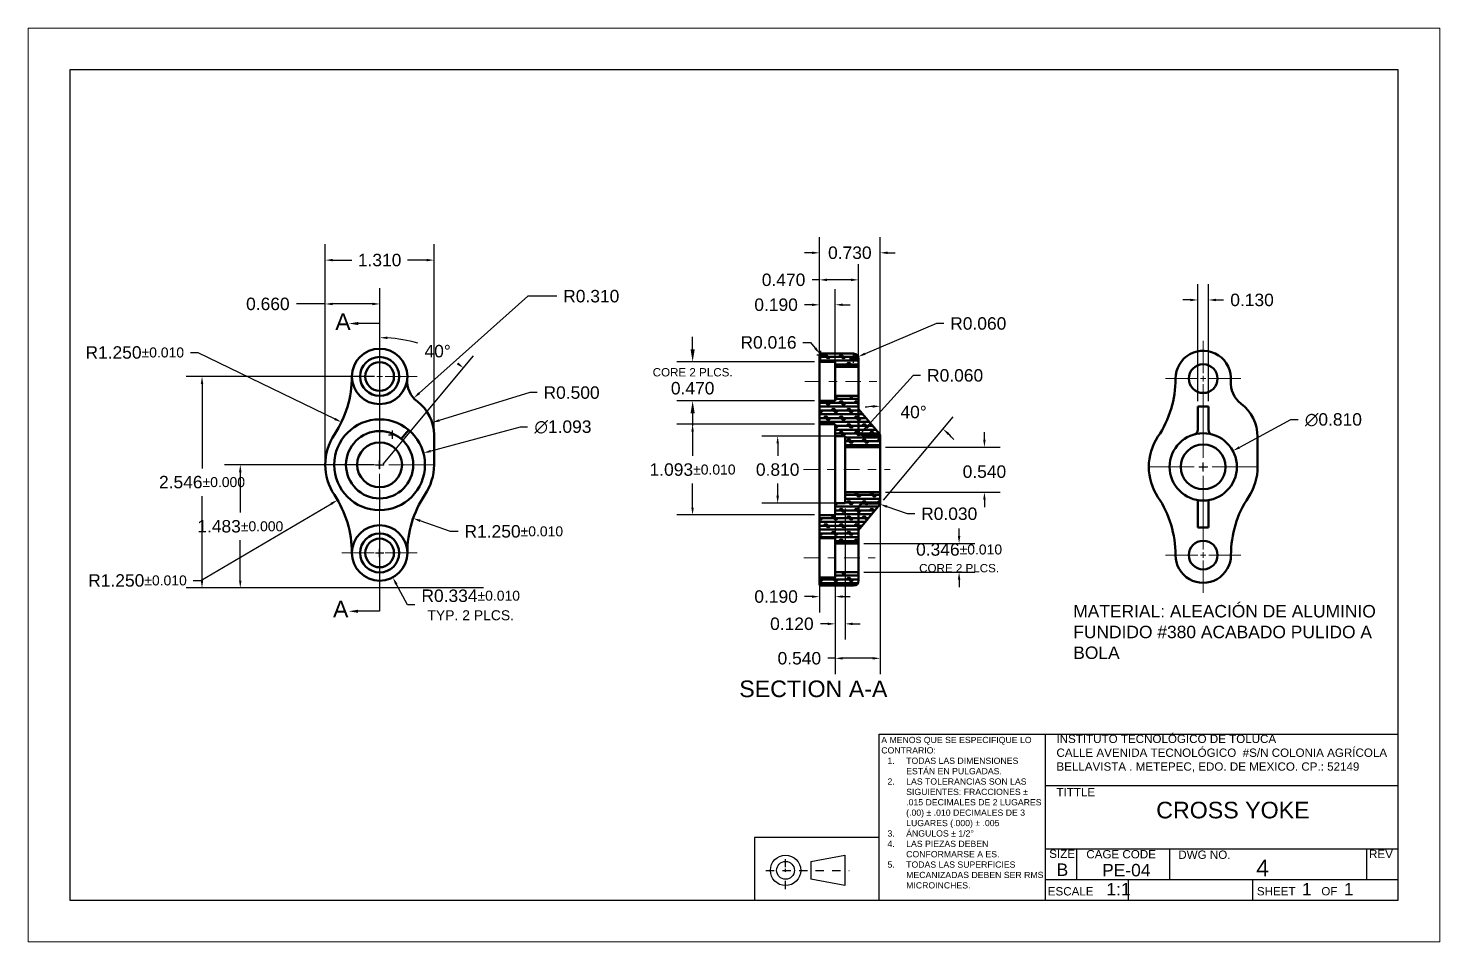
# Model space of a CAD drawing. Header units: inches. Extents: x 0 to 17, y 0 to 11.
import ezdxf

# ---------------------------------------------------------------- set-up
doc = ezdxf.new("R2010")
doc.units = ezdxf.units.IN
doc.header["$MEASUREMENT"] = 0
for name, pattern in [('CENTER2', [1.125, 0.75, -0.125, 0.125, -0.125]), ('CENTRO', [2, 1.25, -0.25, 0.25, -0.25]), ('VALS', [2.5, 1.25, -0.25, 0.25, -0.25, 0.25, -0.25])]:
    doc.linetypes.add(name, pattern=pattern)
for name, color, linetype, lineweight in [('cotas', 4, 'Continuous', 30), ('dibujo', 7, 'Continuous', 50), ('formato', 50, 'Continuous', 30), ('hoja', 210, 'Continuous', 20), ('referencias', 90, 'CENTRO', 20)]:
    doc.layers.add(name, color=color, linetype=linetype, lineweight=lineweight)
doc.layers.add('lineas seccion', color=50, linetype='VALS')
doc.layers.add('notas', color=40, linetype='Continuous')
doc.styles.get("Standard").update_dxf_attribs({"font": 'arial.ttf'})
doc.dimstyles.new('CadCam asme itt', dxfattribs={"dimtxt": 0.15, "dimasz": 0.09, "dimexe": 0.19, "dimexo": 0.0625, "dimgap": 0.09, "dimtad": 0, "dimtih": 1, "dimtoh": 1, "dimdec": 3, "dimzin": 0, "dimdsep": 46, "dimtxsty": 'Standard', "dimcen": 0.05, "dimclrd": 256, "dimclre": 256, "dimclrt": 256, "dimadec": 0, "dimazin": 0, "dimtol": 1, "dimtfac": 0.8, "dimtdec": 3, "dimtofl": 0, "dimtmove": 0, "dimatfit": 3, "dimfxl": 1, "dimtfillclr": 256, "dimtolj": 1, "dimtzin": 0, "dimlwd": -1, "dimlwe": -1, "dimarcsym": 0})

# ---------------------------------------------------------------- blocks, each defined once
blk = doc.blocks.new('*D8')
at = {"layer": 'cotas', "transparency": 16777216}
for p, q in [((5.925, 6.198), (4.847, 5.908)), ((6.015, 6.198), (5.925, 6.198)), ((4.232, 5.694), (4.232, 5.794)), ((4.182, 5.744), (4.282, 5.744))]:
    blk.add_line(p, q, dxfattribs=at)
blk.add_solid([(4.843, 5.923), (4.851, 5.894), (4.76, 5.885)], dxfattribs=at)
at = {"layer": 'Defpoints', "color": 0, "transparency": 16777216}
for p in [(4.76, 5.885), (3.704, 5.602)]:
    blk.add_point(p, dxfattribs=at)
at = {"layer": 'cotas', "transparency": 16777216, "insert": (6.44, 6.198), "char_height": 0.15, "attachment_point": 5}
blk.add_mtext('\\A1;∅1.093', dxfattribs=at)
blk = doc.blocks.new('*D10')
at = {"layer": 'cotas', "transparency": 16777216}
for p, q in [((6.04, 6.612), (4.951, 6.278)), ((6.13, 6.612), (6.04, 6.612)), ((4.387, 6.055), (4.387, 6.155)), ((4.337, 6.105), (4.437, 6.105))]:
    blk.add_line(p, q, dxfattribs=at)
blk.add_solid([(4.947, 6.292), (4.955, 6.264), (4.865, 6.252)], dxfattribs=at)
at = {"layer": 'Defpoints', "color": 0, "transparency": 16777216}
for p in [(4.865, 6.252), (4.387, 6.105)]:
    blk.add_point(p, dxfattribs=at)
at = {"layer": 'cotas', "transparency": 16777216, "insert": (6.544, 6.612), "char_height": 0.15, "attachment_point": 5}
blk.add_mtext('\\A1;R0.500', dxfattribs=at)
blk = doc.blocks.new('*D11')
at = {"layer": 'cotas', "transparency": 16777216}
for p, q in [((5.087, 4.941), (4.721, 5.069)), ((5.177, 4.941), (5.087, 4.941))]:
    blk.add_line(p, q, dxfattribs=at)
blk.add_solid([(4.726, 5.083), (4.716, 5.055), (4.636, 5.099)], dxfattribs=at)
at = {"layer": 'Defpoints', "color": 0, "transparency": 16777216}
for p in [(4.636, 5.099), (5.816, 4.685)]:
    blk.add_point(p, dxfattribs=at)
at = {"layer": 'cotas', "transparency": 16777216, "insert": (5.848, 4.941), "char_height": 0.15, "attachment_point": 5}
blk.add_mtext('\\A1;R1.250{\\H0.12;±0.010}', dxfattribs=at)
blk = doc.blocks.new('*D12')
at = {"layer": 'cotas', "transparency": 16777216}
for p, q in [((4.182, 4.682), (4.282, 4.682)), ((4.232, 4.632), (4.232, 4.732)), ((4.567, 4.056), (4.432, 4.308)), ((4.657, 4.056), (4.567, 4.056))]:
    blk.add_line(p, q, dxfattribs=at)
blk.add_solid([(4.446, 4.315), (4.419, 4.301), (4.39, 4.387)], dxfattribs=at)
at = {"layer": 'Defpoints', "color": 0, "transparency": 16777216}
for p in [(4.232, 4.682), (4.39, 4.387)]:
    blk.add_point(p, dxfattribs=at)
at = {"layer": 'cotas', "transparency": 16777216, "insert": (5.329, 4.056), "char_height": 0.15, "attachment_point": 5}
blk.add_mtext('\\A1;R0.334{\\H0.12;±0.010}{\\H0.8x;\\PTYP. 2 PLCS.}', dxfattribs=at)
blk = doc.blocks.new('*D13')
at = {"layer": 'cotas', "transparency": 16777216}
for p, q in [((4.17, 5.744), (2.364, 5.744)), ((2.554, 5.654), (2.554, 5.169)), ((2.554, 4.35), (2.554, 4.835)), ((5.483, 4.26), (2.364, 4.26))]:
    blk.add_line(p, q, dxfattribs=at)
for points in [[(2.539, 5.654), (2.569, 5.654), (2.554, 5.744)], [(2.539, 4.35), (2.569, 4.35), (2.554, 4.26)]]:
    blk.add_solid(points, dxfattribs=at)
at = {"layer": 'Defpoints', "color": 0, "transparency": 16777216}
for p in [(4.232, 5.744), (2.554, 4.26), (5.545, 4.26)]:
    blk.add_point(p, dxfattribs=at)
at = {"layer": 'cotas', "transparency": 16777216, "insert": (2.554, 5.002), "char_height": 0.15, "attachment_point": 5}
blk.add_mtext('\\A1;1.483{\\H0.12;±0.000}', dxfattribs=at)
blk = doc.blocks.new('*D14')
at = {"layer": 'cotas', "transparency": 16777216}
for p, q in [((4.17, 6.807), (1.903, 6.807)), ((2.093, 6.717), (2.093, 5.7)), ((2.093, 4.35), (2.093, 5.367)), ((5.483, 4.26), (1.903, 4.26))]:
    blk.add_line(p, q, dxfattribs=at)
for points in [[(2.078, 6.717), (2.108, 6.717), (2.093, 6.807)], [(2.078, 4.35), (2.108, 4.35), (2.093, 4.26)]]:
    blk.add_solid(points, dxfattribs=at)
at = {"layer": 'Defpoints', "color": 0, "transparency": 16777216}
for p in [(4.232, 6.807), (2.093, 4.26), (5.545, 4.26)]:
    blk.add_point(p, dxfattribs=at)
at = {"layer": 'cotas', "transparency": 16777216, "insert": (2.093, 5.534), "char_height": 0.15, "attachment_point": 5}
blk.add_mtext('\\A1;2.546{\\H0.12;±0.000}', dxfattribs=at)
blk = doc.blocks.new('*D15')
at = {"layer": 'cotas', "transparency": 16777216}
for p, q in [((2.078, 4.35), (3.648, 5.273)), ((1.988, 4.35), (2.078, 4.35))]:
    blk.add_line(p, q, dxfattribs=at)
blk.add_solid([(3.64, 5.286), (3.656, 5.26), (3.726, 5.319)], dxfattribs=at)
at = {"layer": 'Defpoints', "color": 0, "transparency": 16777216}
for p in [(2.648, 4.685), (1.57, 4.052)]:
    blk.add_point(p, dxfattribs=at)
at = {"layer": 'cotas', "transparency": 16777216, "insert": (1.316, 4.35), "char_height": 0.15, "attachment_point": 5}
blk.add_mtext('\\A1;R1.250{\\H0.12;±0.010}', dxfattribs=at)
blk = doc.blocks.new('*D17')
at = {"layer": 'cotas', "transparency": 16777216}
for p, q in [((3.577, 5.806), (3.577, 8.398)), ((4.887, 5.806), (4.887, 8.398)), ((3.667, 8.208), (3.896, 8.208)), ((4.797, 8.208), (4.568, 8.208))]:
    blk.add_line(p, q, dxfattribs=at)
for points in [[(3.667, 8.223), (3.667, 8.193), (3.577, 8.208)], [(4.797, 8.223), (4.797, 8.193), (4.887, 8.208)]]:
    blk.add_solid(points, dxfattribs=at)
at = {"layer": 'Defpoints', "color": 0, "transparency": 16777216}
for p in [(4.887, 8.208), (3.577, 5.744), (4.887, 5.744)]:
    blk.add_point(p, dxfattribs=at)
at = {"layer": 'cotas', "transparency": 16777216, "insert": (4.232, 8.208), "char_height": 0.15, "attachment_point": 5}
blk.add_mtext('\\A1;1.310', dxfattribs=at)
blk = doc.blocks.new('*U19')
at = {"layer": 'referencias', "color": 0, "linetype": 'CENTER2', "ltscale": 0.25, "transparency": 16777216}
blk.add_line((-0.519, 0), (0.34, 0), dxfattribs=at)
blk = doc.blocks.new('*U20')
at = {"layer": 'referencias', "color": 0, "linetype": 'CENTER2', "ltscale": 0.25, "transparency": 16777216}
blk.add_line((-0.714, 0), (0.33, 0), dxfattribs=at)
blk = doc.blocks.new('*U21')
at = {"layer": 'referencias', "color": 0, "linetype": 'CENTER2', "ltscale": 0.25, "transparency": 16777216}
blk.add_line((-0.506, 0), (0.359, 0), dxfattribs=at)
blk = doc.blocks.new('*U22')
at = {"layer": 'referencias', "color": 0, "linetype": 'CENTER2', "transparency": 16777216}
for p, q in [((0, 0.0668), (0, 0.454)), ((-0.454, 0), (-0.0668, 0)), ((0.0668, 0), (0.454, 0)), ((0, -0.454), (0, -0.0668))]:
    blk.add_line(p, q, dxfattribs=at)
at = {"layer": 'referencias', "color": 0, "linetype": 'Continuous', "transparency": 16777216}
for p, q in [((-0.0334, 0), (0.0334, 0)), ((0, -0.0334), (0, 0.0334))]:
    blk.add_line(p, q, dxfattribs=at)
blk = doc.blocks.new('*U23')
at = {"layer": 'referencias', "color": 0, "linetype": 'CENTER2', "transparency": 16777216}
for p, q in [((0, 0.1093), (0, 0.6665)), ((-0.6665, 0), (-0.1093, 0)), ((0.1093, 0), (0.6665, 0)), ((0, -0.6665), (0, -0.1093))]:
    blk.add_line(p, q, dxfattribs=at)
at = {"layer": 'referencias', "color": 0, "linetype": 'Continuous', "transparency": 16777216}
for p, q in [((-0.05465, 0), (0.05465, 0)), ((0, -0.05465), (0, 0.05465))]:
    blk.add_line(p, q, dxfattribs=at)
blk = doc.blocks.new('*U24')
at = {"layer": 'referencias', "color": 0, "linetype": 'CENTER2', "transparency": 16777216}
for p, q in [((0, 0.0668), (0, 0.454)), ((-0.454, 0), (-0.0668, 0)), ((0.0668, 0), (0.454, 0)), ((0, -0.454), (0, -0.0668))]:
    blk.add_line(p, q, dxfattribs=at)
at = {"layer": 'referencias', "color": 0, "linetype": 'Continuous', "transparency": 16777216}
for p, q in [((-0.0334, 0), (0.0334, 0)), ((0, -0.0334), (0, 0.0334))]:
    blk.add_line(p, q, dxfattribs=at)
blk = doc.blocks.new('*D26')
at = {"layer": 'cotas', "transparency": 16777216}
for p, q in [((9.717, 6.09), (8.836, 6.09)), ((9.026, 6), (9.026, 5.852)), ((9.026, 5.37), (9.026, 5.518)), ((9.717, 5.28), (8.836, 5.28))]:
    blk.add_line(p, q, dxfattribs=at)
for points in [[(9.011, 6), (9.041, 6), (9.026, 6.09)], [(9.011, 5.37), (9.041, 5.37), (9.026, 5.28)]]:
    blk.add_solid(points, dxfattribs=at)
at = {"layer": 'Defpoints', "color": 0, "transparency": 16777216}
for p in [(9.779, 6.09), (9.026, 5.28), (9.779, 5.28)]:
    blk.add_point(p, dxfattribs=at)
at = {"layer": 'cotas', "transparency": 16777216, "insert": (9.026, 5.685), "char_height": 0.15, "attachment_point": 5}
blk.add_mtext('\\A1;0.810', dxfattribs=at)
blk = doc.blocks.new('*D27')
at = {"layer": 'cotas', "transparency": 16777216}
for p, q in [((9.468, 6.232), (7.811, 6.232)), ((8.001, 6.142), (8.001, 5.852)), ((8.001, 5.229), (8.001, 5.518)), ((9.468, 5.139), (7.811, 5.139))]:
    blk.add_line(p, q, dxfattribs=at)
for points in [[(7.986, 6.142), (8.016, 6.142), (8.001, 6.232)], [(7.986, 5.229), (8.016, 5.229), (8.001, 5.139)]]:
    blk.add_solid(points, dxfattribs=at)
at = {"layer": 'Defpoints', "color": 0, "transparency": 16777216}
for p in [(9.53, 6.232), (8.001, 5.139), (9.53, 5.139)]:
    blk.add_point(p, dxfattribs=at)
at = {"layer": 'cotas', "transparency": 16777216, "insert": (8.001, 5.685), "char_height": 0.15, "attachment_point": 5}
blk.add_mtext('\\A1;1.093{\\H0.12;±0.010}', dxfattribs=at)
blk = doc.blocks.new('*D28')
at = {"layer": 'cotas', "transparency": 16777216}
for p, q in [((11.516, 6.045), (11.516, 6.135)), ((10.323, 5.955), (11.706, 5.955)), ((10.323, 5.415), (11.706, 5.415)), ((11.516, 5.325), (11.516, 5.235))]:
    blk.add_line(p, q, dxfattribs=at)
for points in [[(11.501, 6.045), (11.531, 6.045), (11.516, 5.955)], [(11.501, 5.325), (11.531, 5.325), (11.516, 5.415)]]:
    blk.add_solid(points, dxfattribs=at)
at = {"layer": 'Defpoints', "color": 0, "transparency": 16777216}
for p in [(10.26, 5.955), (10.26, 5.415), (11.516, 5.415)]:
    blk.add_point(p, dxfattribs=at)
at = {"layer": 'cotas', "transparency": 16777216, "insert": (11.516, 5.66), "char_height": 0.15, "attachment_point": 5}
blk.add_mtext('\\A1;0.540', dxfattribs=at)
blk = doc.blocks.new('*D29')
at = {"layer": 'cotas', "transparency": 16777216}
for p, q in [((9.53, 5.748), (9.53, 8.486)), ((10.26, 5.748), (10.26, 8.486)), ((9.44, 8.296), (9.35, 8.296)), ((10.35, 8.296), (10.44, 8.296))]:
    blk.add_line(p, q, dxfattribs=at)
for points in [[(9.44, 8.311), (9.44, 8.281), (9.53, 8.296)], [(10.35, 8.311), (10.35, 8.281), (10.26, 8.296)]]:
    blk.add_solid(points, dxfattribs=at)
at = {"layer": 'Defpoints', "color": 0, "transparency": 16777216}
for p in [(10.26, 8.296), (9.53, 5.685), (10.26, 5.685)]:
    blk.add_point(p, dxfattribs=at)
at = {"layer": 'cotas', "transparency": 16777216, "insert": (9.895, 8.296), "char_height": 0.15, "attachment_point": 5}
blk.add_mtext('\\A1;0.730', dxfattribs=at)
blk = doc.blocks.new('*D30')
at = {"layer": 'cotas', "transparency": 16777216}
for p, q in [((9.53, 6.811), (9.53, 8.16)), ((10, 6.811), (10, 8.16)), ((9.53, 7.97), (9.44, 7.97)), ((9.91, 7.97), (9.62, 7.97))]:
    blk.add_line(p, q, dxfattribs=at)
for points in [[(9.62, 7.985), (9.62, 7.955), (9.53, 7.97)], [(9.91, 7.985), (9.91, 7.955), (10, 7.97)]]:
    blk.add_solid(points, dxfattribs=at)
at = {"layer": 'Defpoints', "color": 0, "transparency": 16777216}
for p in [(10, 7.97), (9.53, 6.748), (10, 6.748)]:
    blk.add_point(p, dxfattribs=at)
at = {"layer": 'cotas', "transparency": 16777216, "insert": (9.097, 7.97), "char_height": 0.15, "attachment_point": 5}
blk.add_mtext('\\A1;0.470', dxfattribs=at)
blk = doc.blocks.new('*D31')
at = {"layer": 'cotas', "transparency": 16777216}
for p, q in [((9.53, 6.811), (9.53, 7.86)), ((9.72, 6.811), (9.72, 7.86)), ((9.44, 7.67), (9.35, 7.67)), ((9.81, 7.67), (9.9, 7.67))]:
    blk.add_line(p, q, dxfattribs=at)
for points in [[(9.44, 7.685), (9.44, 7.655), (9.53, 7.67)], [(9.81, 7.685), (9.81, 7.655), (9.72, 7.67)]]:
    blk.add_solid(points, dxfattribs=at)
at = {"layer": 'Defpoints', "color": 0, "transparency": 16777216}
for p in [(9.72, 7.67), (9.53, 6.748), (9.72, 6.748)]:
    blk.add_point(p, dxfattribs=at)
at = {"layer": 'cotas', "transparency": 16777216, "insert": (9.007, 7.67), "char_height": 0.15, "attachment_point": 5}
blk.add_mtext('\\A1;0.190', dxfattribs=at)
blk = doc.blocks.new('*D35')
at = {"layer": 'cotas', "transparency": 16777216}
for p, q in [((10.26, 6.161), (10.26, 6.639)), ((10.3, 5.316), (11.139, 6.32))]:
    blk.add_line(p, q, dxfattribs=at)
for start, end in [(94.3672, 98.7344), (41.3846, 45.7518)]:
    blk.add_arc((10.26, 5.268), 1.181, start, end, dxfattribs=at)
for points in [[(10.17, 6.461), (10.171, 6.431), (10.26, 6.449)], [(11.074, 6.103), (11.094, 6.125), (11.017, 6.175)]]:
    blk.add_solid(points, dxfattribs=at)
at = {"layer": 'Defpoints', "color": 0, "transparency": 16777216}
for p in [(10.789, 6.324), (10.26, 6.098), (10.26, 5.279), (10.253, 5.26), (10, 4.957)]:
    blk.add_point(p, dxfattribs=at)
at = {"layer": 'cotas', "transparency": 16777216, "insert": (10.663, 6.378), "char_height": 0.15, "attachment_point": 5}
blk.add_mtext('\\A1;40°', dxfattribs=at)
blk = doc.blocks.new('*D36')
at = {"layer": 'cotas', "transparency": 16777216}
for p, q in [((10.588, 5.153), (10.343, 5.239)), ((10.678, 5.153), (10.588, 5.153))]:
    blk.add_line(p, q, dxfattribs=at)
blk.add_solid([(10.348, 5.253), (10.338, 5.225), (10.258, 5.269)], dxfattribs=at)
at = {"layer": 'Defpoints', "color": 0, "transparency": 16777216}
for p in [(10.23, 5.279), (10.258, 5.269)]:
    blk.add_point(p, dxfattribs=at)
at = {"layer": 'cotas', "transparency": 16777216, "insert": (11.092, 5.153), "char_height": 0.15, "attachment_point": 5}
blk.add_mtext('\\A1;R0.030', dxfattribs=at)
blk = doc.blocks.new('*D38')
at = {"layer": 'cotas', "transparency": 16777216}
for p, q in [((10.658, 6.819), (10.08, 6.18)), ((10.748, 6.819), (10.658, 6.819))]:
    blk.add_line(p, q, dxfattribs=at)
blk.add_solid([(10.069, 6.19), (10.091, 6.17), (10.02, 6.114)], dxfattribs=at)
at = {"layer": 'Defpoints', "color": 0, "transparency": 16777216}
for p in [(10.06, 6.158), (10.1, 6.203)]:
    blk.add_point(p, dxfattribs=at)
at = {"layer": 'cotas', "transparency": 16777216, "insert": (11.163, 6.819), "char_height": 0.15, "attachment_point": 5}
blk.add_mtext('\\A1;R0.060', dxfattribs=at)
blk = doc.blocks.new('*D39')
at = {"layer": 'cotas', "transparency": 16777216}
for p, q in [((10.937, 7.444), (10.078, 7.081)), ((11.027, 7.444), (10.937, 7.444)), ((9.89, 7.022), (9.99, 7.022)), ((9.94, 6.972), (9.94, 7.072))]:
    blk.add_line(p, q, dxfattribs=at)
blk.add_solid([(10.072, 7.094), (10.084, 7.067), (9.995, 7.045)], dxfattribs=at)
at = {"layer": 'Defpoints', "color": 0, "transparency": 16777216}
for p in [(9.94, 7.022), (9.995, 7.045)]:
    blk.add_point(p, dxfattribs=at)
at = {"layer": 'cotas', "transparency": 16777216, "insert": (11.442, 7.444), "char_height": 0.15, "attachment_point": 5}
blk.add_mtext('\\A1;R0.060', dxfattribs=at)
blk = doc.blocks.new('*D40')
at = {"layer": 'cotas', "transparency": 16777216}
for p, q in [((9.33, 7.216), (9.42, 7.216)), ((9.42, 7.216), (9.478, 7.147)), ((9.496, 7.066), (9.596, 7.066)), ((9.546, 7.016), (9.546, 7.116))]:
    blk.add_line(p, q, dxfattribs=at)
blk.add_solid([(9.49, 7.157), (9.467, 7.138), (9.536, 7.078)], dxfattribs=at)
at = {"layer": 'Defpoints', "color": 0, "transparency": 16777216}
for p in [(9.536, 7.078), (9.546, 7.066)]:
    blk.add_point(p, dxfattribs=at)
at = {"layer": 'cotas', "transparency": 16777216, "insert": (8.916, 7.216), "char_height": 0.15, "attachment_point": 5}
blk.add_mtext('\\A1;R0.016', dxfattribs=at)
blk = doc.blocks.new('*D41')
at = {"layer": 'cotas', "transparency": 16777216}
for p, q in [((11.211, 4.886), (11.211, 4.976)), ((10.063, 4.796), (11.401, 4.796)), ((10.063, 4.45), (11.401, 4.45)), ((11.211, 4.36), (11.211, 4.27))]:
    blk.add_line(p, q, dxfattribs=at)
for points in [[(11.196, 4.886), (11.226, 4.886), (11.211, 4.796)], [(11.196, 4.36), (11.226, 4.36), (11.211, 4.45)]]:
    blk.add_solid(points, dxfattribs=at)
at = {"layer": 'Defpoints', "color": 0, "transparency": 16777216}
for p in [(10, 4.796), (10, 4.45), (11.211, 4.45)]:
    blk.add_point(p, dxfattribs=at)
at = {"layer": 'cotas', "transparency": 16777216, "insert": (11.211, 4.623), "char_height": 0.15, "width": 1.70061, "attachment_point": 5}
blk.add_mtext('\\A1;0.346{\\H0.12;±0.010}{\\H0.8x;\\P\\H0.83333x;CORE 2 PLCS.}', dxfattribs=at)
blk = doc.blocks.new('*D42')
at = {"layer": 'cotas', "transparency": 16777216}
for p, q in [((9.53, 4.326), (9.53, 3.966)), ((9.72, 4.326), (9.72, 3.966)), ((9.44, 4.156), (9.35, 4.156)), ((9.81, 4.156), (9.9, 4.156))]:
    blk.add_line(p, q, dxfattribs=at)
for points in [[(9.44, 4.171), (9.44, 4.141), (9.53, 4.156)], [(9.81, 4.171), (9.81, 4.141), (9.72, 4.156)]]:
    blk.add_solid(points, dxfattribs=at)
at = {"layer": 'Defpoints', "color": 0, "transparency": 16777216}
for p in [(9.53, 4.388), (9.72, 4.388), (9.72, 4.156)]:
    blk.add_point(p, dxfattribs=at)
at = {"layer": 'cotas', "transparency": 16777216, "insert": (9.007, 4.156), "char_height": 0.15, "attachment_point": 5}
blk.add_mtext('\\A1;0.190', dxfattribs=at)
blk = doc.blocks.new('*D43')
at = {"layer": 'cotas', "transparency": 16777216}
for p, q in [((9.72, 5.218), (9.72, 3.638)), ((9.84, 5.218), (9.84, 3.638)), ((9.63, 3.828), (9.54, 3.828)), ((9.93, 3.828), (10.02, 3.828))]:
    blk.add_line(p, q, dxfattribs=at)
for points in [[(9.63, 3.843), (9.63, 3.813), (9.72, 3.828)], [(9.93, 3.843), (9.93, 3.813), (9.84, 3.828)]]:
    blk.add_solid(points, dxfattribs=at)
at = {"layer": 'Defpoints', "color": 0, "transparency": 16777216}
for p in [(9.72, 5.28), (9.84, 5.28), (9.84, 3.828)]:
    blk.add_point(p, dxfattribs=at)
at = {"layer": 'cotas', "transparency": 16777216, "insert": (9.197, 3.828), "char_height": 0.15, "attachment_point": 5}
blk.add_mtext('\\A1;0.120', dxfattribs=at)
blk = doc.blocks.new('*D45')
at = {"layer": 'cotas', "transparency": 16777216}
for p, q in [((9.72, 5.623), (9.72, 3.223)), ((10.26, 5.623), (10.26, 3.223)), ((9.72, 3.413), (9.63, 3.413)), ((10.17, 3.413), (9.81, 3.413))]:
    blk.add_line(p, q, dxfattribs=at)
for points in [[(9.81, 3.428), (9.81, 3.398), (9.72, 3.413)], [(10.17, 3.428), (10.17, 3.398), (10.26, 3.413)]]:
    blk.add_solid(points, dxfattribs=at)
at = {"layer": 'Defpoints', "color": 0, "transparency": 16777216}
for p in [(9.72, 5.685), (10.26, 5.685), (10.26, 3.413)]:
    blk.add_point(p, dxfattribs=at)
at = {"layer": 'cotas', "transparency": 16777216, "insert": (9.287, 3.413), "char_height": 0.15, "attachment_point": 5}
blk.add_mtext('\\A1;0.540', dxfattribs=at)
blk = doc.blocks.new('*D46')
at = {"layer": 'cotas', "transparency": 16777216}
for p, q in [((3.576, 5.698), (3.576, 7.87)), ((4.236, 5.698), (4.236, 7.87)), ((3.576, 7.68), (3.229, 7.68)), ((4.146, 7.68), (3.666, 7.68))]:
    blk.add_line(p, q, dxfattribs=at)
for points in [[(3.666, 7.695), (3.666, 7.665), (3.576, 7.68)], [(4.146, 7.695), (4.146, 7.665), (4.236, 7.68)]]:
    blk.add_solid(points, dxfattribs=at)
at = {"layer": 'Defpoints', "color": 0, "transparency": 16777216}
for p in [(4.236, 7.68), (3.576, 5.635), (4.236, 5.635)]:
    blk.add_point(p, dxfattribs=at)
at = {"layer": 'cotas', "transparency": 16777216, "insert": (2.886, 7.68), "char_height": 0.15, "attachment_point": 5}
blk.add_mtext('\\A1;0.660', dxfattribs=at)
blk = doc.blocks.new('*U51')
at = {"layer": 'referencias', "color": 0, "linetype": 'CENTER2', "transparency": 16777216}
for p, q in [((0, 0.0668), (0, 0.454)), ((-0.454, 0), (-0.0668, 0)), ((0.0668, 0), (0.454, 0)), ((0, -0.454), (0, -0.0668))]:
    blk.add_line(p, q, dxfattribs=at)
at = {"layer": 'referencias', "color": 0, "linetype": 'Continuous', "transparency": 16777216}
for p, q in [((-0.0334, 0), (0.0334, 0)), ((0, -0.0334), (0, 0.0334))]:
    blk.add_line(p, q, dxfattribs=at)
blk = doc.blocks.new('*U52')
at = {"layer": 'referencias', "color": 0, "linetype": 'CENTER2', "transparency": 16777216}
for p, q in [((0, 0.1093), (0, 0.6665)), ((-0.6665, 0), (-0.1093, 0)), ((0.1093, 0), (0.6665, 0)), ((0, -0.6665), (0, -0.1093))]:
    blk.add_line(p, q, dxfattribs=at)
at = {"layer": 'referencias', "color": 0, "linetype": 'Continuous', "transparency": 16777216}
for p, q in [((-0.05465, 0), (0.05465, 0)), ((0, -0.05465), (0, 0.05465))]:
    blk.add_line(p, q, dxfattribs=at)
blk = doc.blocks.new('*U53')
at = {"layer": 'referencias', "color": 0, "linetype": 'CENTER2', "transparency": 16777216}
for p, q in [((0, 0.0668), (0, 0.454)), ((-0.454, 0), (-0.0668, 0)), ((0.0668, 0), (0.454, 0)), ((0, -0.454), (0, -0.0668))]:
    blk.add_line(p, q, dxfattribs=at)
at = {"layer": 'referencias', "color": 0, "linetype": 'Continuous', "transparency": 16777216}
for p, q in [((-0.0334, 0), (0.0334, 0)), ((0, -0.0334), (0, 0.0334))]:
    blk.add_line(p, q, dxfattribs=at)
blk = doc.blocks.new('*D54')
at = {"layer": 'cotas', "transparency": 16777216}
for p, q in [((15.204, 6.285), (14.587, 5.953)), ((15.294, 6.285), (15.204, 6.285)), ((14.101, 5.718), (14.201, 5.718)), ((14.151, 5.668), (14.151, 5.768))]:
    blk.add_line(p, q, dxfattribs=at)
blk.add_solid([(14.58, 5.966), (14.594, 5.94), (14.508, 5.91)], dxfattribs=at)
at = {"layer": 'Defpoints', "color": 0, "transparency": 16777216}
for p in [(14.508, 5.91), (13.794, 5.526)]:
    blk.add_point(p, dxfattribs=at)
at = {"layer": 'cotas', "transparency": 16777216, "insert": (15.719, 6.285), "char_height": 0.15, "attachment_point": 5}
blk.add_mtext('\\A1;∅0.810', dxfattribs=at)
blk = doc.blocks.new('*D55')
at = {"layer": 'cotas', "transparency": 16777216}
for p, q in [((14.086, 6.51), (14.086, 7.918)), ((14.216, 6.51), (14.216, 7.918)), ((13.996, 7.728), (13.906, 7.728)), ((14.306, 7.728), (14.396, 7.728))]:
    blk.add_line(p, q, dxfattribs=at)
for points in [[(13.996, 7.743), (13.996, 7.713), (14.086, 7.728)], [(14.306, 7.743), (14.306, 7.713), (14.216, 7.728)]]:
    blk.add_solid(points, dxfattribs=at)
at = {"layer": 'Defpoints', "color": 0, "transparency": 16777216}
for p in [(14.216, 7.728), (14.086, 6.447), (14.216, 6.447)]:
    blk.add_point(p, dxfattribs=at)
at = {"layer": 'cotas', "transparency": 16777216, "insert": (14.739, 7.728), "char_height": 0.15, "attachment_point": 5}
blk.add_mtext('\\A1;0.130', dxfattribs=at)
blk = doc.blocks.new('*D56')
at = {"layer": 'cotas', "transparency": 16777216}
for p, q in [((4.235, 5.766), (4.235, 7.464)), ((4.275, 5.752), (5.364, 7.054))]:
    blk.add_line(p, q, dxfattribs=at)
for start, end in [(73.1153, 86.7158), (53.3689, 53.3941)]:
    blk.add_arc((4.235, 5.704), 1.57, start, end, dxfattribs=at)
for points in [[(4.324, 7.257), (4.325, 7.287), (4.235, 7.274)], [(5.181, 6.976), (5.162, 6.952), (5.242, 6.908)]]:
    blk.add_solid(points, dxfattribs=at)
at = {"layer": 'Defpoints', "color": 0, "transparency": 16777216}
for p in [(4.596, 7.232), (4.235, 5.011), (3.181, 4.445), (3.272, 4.554), (4.235, 3.713)]:
    blk.add_point(p, dxfattribs=at)
at = {"layer": 'cotas', "transparency": 16777216, "insert": (4.931, 7.111), "char_height": 0.15, "attachment_point": 5}
blk.add_mtext('\\A1;40°', dxfattribs=at)
blk = doc.blocks.new('*D57')
at = {"layer": 'cotas', "transparency": 16777216}
for p, q in [((6.019, 7.773), (4.709, 6.606)), ((6.366, 7.773), (6.019, 7.773))]:
    blk.add_line(p, q, dxfattribs=at)
blk.add_solid([(4.699, 6.617), (4.719, 6.595), (4.642, 6.546)], dxfattribs=at)
at = {"layer": 'Defpoints', "color": 0, "transparency": 16777216}
for p in [(5.105, 6.959), (4.874, 6.752)]:
    blk.add_point(p, dxfattribs=at)
at = {"layer": 'cotas', "transparency": 16777216, "insert": (6.781, 7.773), "char_height": 0.15, "attachment_point": 5}
blk.add_mtext('\\A1;R0.310', dxfattribs=at)
blk = doc.blocks.new('*D58')
at = {"layer": 'cotas', "transparency": 16777216}
for p, q in [((1.954, 7.095), (2.044, 7.095)), ((2.044, 7.095), (3.692, 6.296))]:
    blk.add_line(p, q, dxfattribs=at)
blk.add_solid([(3.698, 6.309), (3.685, 6.282), (3.773, 6.257)], dxfattribs=at)
at = {"layer": 'Defpoints', "color": 0, "transparency": 16777216}
for p in [(1.523, 7.347), (2.648, 6.802)]:
    blk.add_point(p, dxfattribs=at)
at = {"layer": 'cotas', "transparency": 16777216, "insert": (1.283, 7.095), "char_height": 0.15, "attachment_point": 5}
blk.add_mtext('\\A1;R1.250{\\H0.12;±0.010}', dxfattribs=at)
blk = doc.blocks.new('*D61')
at = {"layer": 'cotas', "ltscale": 0.666, "transparency": 16777216}
for p, q in [((8.002, 7.133), (8.002, 7.283)), ((9.468, 6.983), (7.812, 6.983)), ((9.468, 6.513), (7.812, 6.513)), ((8.002, 6.363), (8.002, 6.213))]:
    blk.add_line(p, q, dxfattribs=at)
for points in [[(7.977, 7.133), (8.027, 7.133), (8.002, 6.983)], [(7.977, 6.363), (8.027, 6.363), (8.002, 6.513)]]:
    blk.add_solid(points, dxfattribs=at)
at = {"layer": 'Defpoints', "color": 0, "ltscale": 0.666, "transparency": 16777216}
for p in [(9.53, 6.983), (8.002, 6.513), (9.53, 6.513)]:
    blk.add_point(p, dxfattribs=at)
at = {"layer": 'cotas', "ltscale": 0.666, "transparency": 16777216, "insert": (8.002, 6.748), "char_height": 0.15, "attachment_point": 5}
blk.add_mtext('\\A1;{\\H0.66667x;CORE 2 PLCS.\\P}0.470', dxfattribs=at)
blk = doc.blocks.new('*U62')
at = {"color": 0, "linetype": 'CENTER2', "ltscale": 7, "transparency": 16777216}
for p, q in [((0, 79), (0, 498)), ((-43, 0), (-40, 0)), ((40, 0), (43, 0)), ((0, -492), (0, -79))]:
    blk.add_line(p, q, dxfattribs=at)
at = {"color": 0, "linetype": 'Continuous', "ltscale": 7, "transparency": 16777216}
for p, q in [((-40, 0), (40, 0)), ((0, -40), (0, 40))]:
    blk.add_line(p, q, dxfattribs=at)
blk = doc.blocks.new('*U63')
at = {"color": 0, "linetype": 'CENTER2', "ltscale": 7, "transparency": 16777216}
blk.add_line((-1619, 0), (549, 0), dxfattribs=at)
blk = doc.blocks.new('A$C26af7a07')
for p, q in [((1177, 724), (2061, 888)), ((2061, 888), (2061, 96)), ((1177, 724), (1177, 261)), ((2061, 96), (1177, 261))]:
    blk.add_line(p, q)
for radius in [396, 232]:
    blk.add_circle((514, 492), radius)
at = {"linetype": 'CENTER2', "ltscale": 7}
for name, p in [('*U62', (514, 492)), ('*U63', (1619, 492))]:
    blk.add_blockref(name, p, dxfattribs=at)

msp = doc.modelspace()

# ---------------------------------------------------------------- hatches: boundary and pattern name
at = {"layer": 'dibujo'}
h = msp.add_hatch(dxfattribs=at)
h.set_pattern_fill('CORK', color=256, scale=0.37)
h.set_pattern_definition([(0, (1.74557, -1.372665), (0, 0.04625), []), (135, (1.76869, -1.39579), (-0.0925, -0.0925), [0.0654074, -0.0654074]), (135, (1.78026, -1.39579), (-0.0925, -0.0925), [0.0654074, -0.0654074]), (135, (1.79182, -1.39579), (-0.0925, -0.0925), [0.0654074, -0.0654074])])
h.paths.add_polyline_path([(9.7202, 4.388), (9.5302, 4.388), (9.5302, 4.305, 0.4142136), (9.5462, 4.289), (9.9402, 4.289, 0.4142136), (10.0002, 4.349), (10.0002, 4.45), (9.7202, 4.45)])
h.paths.add_polyline_path([(9.8402, 6.09), (9.8402, 5.955), (10.2602, 5.955), (10.2602, 6.098, 0.1783536), (10.253, 6.1175), (10.0002, 6.414), (10.0002, 6.575), (9.7202, 6.575), (9.7202, 6.513), (9.5302, 6.513), (9.5302, 6.2315), (9.7202, 6.2315), (9.7202, 6.09)])
h.paths.add_polyline_path([(9.8402, 5.28), (9.7202, 5.28), (9.7202, 5.1385), (9.5302, 5.1385), (9.5302, 4.858), (9.7202, 4.858), (9.7202, 4.796), (10.0002, 4.796), (10.0002, 4.957), (10.2532, 5.2598, 0.1757915), (10.2602, 5.2791), (10.2602, 5.415), (9.8402, 5.415)])
h.paths.add_polyline_path([(9.7202, 6.983), (9.7202, 6.921), (10.0002, 6.921), (10.0002, 7.022, 0.4142136), (9.9402, 7.082), (9.5462, 7.082, 0.4142136), (9.5302, 7.066), (9.5302, 6.983)])

# ---------------------------------------------------------------- linework, layer by layer
for p, q in [((9.5302, 7.066), (9.5302, 4.305)), ((9.5302, 6.983), (9.7202, 6.983)), ((9.9402, 7.082), (9.5462, 7.082)), ((9.7202, 6.983), (9.7202, 6.513)), ((10.0002, 6.414), (10.0002, 7.022)), ((9.7202, 6.921), (10.0002, 6.921)), ((9.7202, 6.513), (9.5302, 6.513)), ((9.7202, 6.575), (10.0002, 6.575)), ((10.0002, 6.414), (10.253, 6.1175)), ((14.0861, 6.4472), (14.0861, 6.1654)), ((14.0861, 6.4472), (14.2161, 6.4472)), ((14.2161, 6.4472), (14.2161, 6.1642)), ((4.4919, 6.0543), (4.5827, 6.1629)), ((9.5302, 6.2315), (9.7202, 6.2315)), ((9.7202, 6.2315), (9.7202, 5.1385)), ((4.887, 6.105), (4.887, 5.7437)), ((9.7202, 6.09), (9.8402, 6.09)), ((9.8402, 6.09), (9.8402, 5.28)), ((9.8402, 5.955), (10.2602, 5.955)), ((10.2602, 6.098), (10.2602, 5.2791)), ((14.8061, 6.0795), (14.8061, 5.7182)), ((9.8402, 5.28), (9.7202, 5.28)), ((9.8402, 5.415), (10.2602, 5.415)), ((14.0861, 4.9902), (14.0861, 5.3185)), ((14.2161, 4.9902), (14.2161, 5.3185)), ((9.7202, 5.1385), (9.5302, 5.1385)), ((10.0002, 4.957), (10.2532, 5.2598)), ((10.0002, 4.349), (10.0002, 4.957)), ((14.2161, 4.9902), (14.0861, 4.9902)), ((9.5302, 4.858), (9.7202, 4.858)), ((9.7202, 4.858), (9.7202, 4.388)), ((9.7202, 4.796), (10.0002, 4.796)), ((9.7202, 4.45), (10.0002, 4.45)), ((9.7202, 4.388), (9.5302, 4.388)), ((9.5462, 4.289), (9.9402, 4.289))]:
    msp.add_line(p, q, dxfattribs=at)
at = {"layer": 'dibujo', "ltscale": 0.15}
for p, q in [((10.0002, 6.158), (10.0002, 6.414)), ((10.2602, 6.098), (10.0602, 6.098)), ((10.2602, 5.2791), (10.0602, 5.2791)), ((10.0002, 5.2191), (10.0002, 4.957))]:
    msp.add_line(p, q, dxfattribs=at)
at = {"layer": 'dibujo'}
for centre, radius in [((4.232, 6.8067), 0.334), ((4.232, 6.8067), 0.235), ((4.232, 6.8067), 0.173), ((14.1511, 6.7812), 0.173), ((4.232, 5.7437), 0.5465), ((4.232, 5.7437), 0.405), ((14.1511, 5.7182), 0.405), ((4.232, 5.7437), 0.27), ((14.1511, 5.7182), 0.27), ((4.232, 4.6817), 0.334), ((4.232, 4.6817), 0.235), ((4.232, 4.6817), 0.173), ((14.1511, 4.6562), 0.173)]:
    msp.add_circle(centre, radius, dxfattribs=at)
for centre, radius, start, end in [((9.5462, 7.066), 0.016, 90, 180), ((9.9402, 7.022), 0.06, 0, 90), ((14.1511, 6.7812), 0.334, 355.16717, 180.17014), ((2.648, 6.802), 1.25, 326.25235, 0.17014), ((4.8737, 6.7525), 0.31, 175.16717, 233.06726), ((12.5671, 6.7765), 1.25, 326.25235, 0.17014), ((14.7928, 6.727), 0.31, 175.16717, 233.06726), ((4.387, 6.105), 0.5, 0, 53.06726), ((14.3061, 6.0795), 0.5, 0, 53.06726), ((14.0261, 6.1654), 0.06, 293.71301, 0), ((14.2761, 6.1642), 0.06, 180, 241.00631), ((4.232, 5.7437), 0.655, 146.25235, 213.74751), ((10.2302, 6.098), 0.03, 360, 40.45031), ((14.1511, 5.7182), 0.655, 146.25235, 213.74751), ((4.232, 5.7437), 0.655, 326.25249, 360), ((14.1511, 5.7182), 0.655, 326.25249, 360), ((2.648, 4.6854), 1.25, 359.86589, 33.74751), ((5.816, 4.6854), 1.25, 146.25249, 180.13411), ((10.2302, 5.2791), 0.03, 320.11903, 360), ((12.5671, 4.6599), 1.25, 359.86589, 33.74751), ((15.7351, 4.6599), 1.25, 146.25249, 180.13411), ((14.1511, 4.6562), 0.334, 179.86589, 0.13411), ((9.5462, 4.305), 0.016, 180, 270), ((9.9402, 4.349), 0.06, 270, 0)]:
    msp.add_arc(centre, radius, start, end, dxfattribs=at)
at = {"layer": 'dibujo', "ltscale": 0.15}
for centre, start, end in [((10.0602, 6.158), 180, 270), ((10.0602, 5.2191), 90, 180)]:
    msp.add_arc(centre, 0.06, start, end, dxfattribs=at)
at = {"layer": 'formato'}
for p, q in [((16.5, 10.5), (0.5, 10.5)), ((0.5, 10.5), (0.5, 0.5)), ((16.5, 0.5), (16.5, 10.5)), ((10.25, 2.5), (16.5, 2.5)), ((10.25, 0.5), (10.25, 2.5)), ((12.25, 0.5), (12.25, 2.5)), ((12.25, 1.88), (16.5, 1.88)), ((10.2485, 1.255), (8.7485, 1.255)), ((8.7485, 1.255), (8.7485, 0.505)), ((12.25, 1.12), (16.5, 1.12)), ((12.63, 0.75), (12.63, 1.12)), ((13.75, 0.75), (13.75, 1.12)), ((16.12, 0.75), (16.12, 1.12)), ((12.25, 0.75), (16.5, 0.75)), ((13.25, 0.5), (13.25, 0.75)), ((14.75, 0.5), (14.75, 0.75)), ((0.5, 0.5), (16.5, 0.5))]:
    msp.add_line(p, q, dxfattribs=at)
at = {"layer": 'hoja'}
msp.add_lwpolyline([(0, 0), (17, 0), (17, 11), (0, 11)], close=True, dxfattribs=at)
at = {"layer": 'lineas seccion', "ltscale": 3}
for p, q in [((4.2332, 7.4441), (3.974, 7.4444)), ((4.23, 3.979), (3.9708, 3.9792))]:
    msp.add_line(p, q, dxfattribs=at)
at = {"layer": 'lineas seccion'}
msp.add_line((4.2316, 7.4443), (4.2316, 3.9788), dxfattribs=at)
at = {"layer": 'lineas seccion', "ltscale": 3}
for points in [[(3.974, 7.4631), (3.974, 7.4257), (3.8618, 7.4445)], [(3.9708, 3.9979), (3.9708, 3.9605), (3.8586, 3.9794)]]:
    msp.add_solid(points, dxfattribs=at)

# ---------------------------------------------------------------- block references
at = {"layer": 'formato', "xscale": 0.000462051041732424, "yscale": 0.000462051041732424, "zscale": 0.000462051041732424}
msp.add_blockref('A$C26af7a07', (8.8835, 0.6325), dxfattribs=at)
at = {"layer": 'referencias', "linetype": 'CENTER2'}
for name, p in [('*U22', (4.232, 6.8067)), ('*U51', (14.1511, 6.7812)), ('*U23', (4.232, 5.7437)), ('*U52', (14.1511, 5.7182)), ('*U24', (4.232, 4.6817)), ('*U53', (14.1511, 4.6562))]:
    msp.add_blockref(name, p, dxfattribs=at)
at = {"layer": 'referencias', "linetype": 'CENTER2', "ltscale": 0.25}
for name, p in [('*U21', (9.8602, 6.748)), ('*U20', (10.0502, 5.685)), ('*U19', (9.8602, 4.623))]:
    msp.add_blockref(name, p, dxfattribs=at)

# ---------------------------------------------------------------- texts
at = {"layer": 'formato', "attachment_point": 1}
for s, insert, char_height, width in [('\\A1;A MENOS QUE SE ESPECIFIQUE LO CONTRARIO:\\P\\pxi-3,l4,t4;1.^ITODAS LAS DIMENSIONES ESTÁN EN PULGADAS.\\P2.^ILAS TOLERANCIAS SON LAS SIGUIENTES: FRACCIONES ± .015 DECIMALES DE 2 LUGARES (.00) ± .010 DECIMALES DE 3 LUGARES (.000) ± .005\\P3.^IÁNGULOS ± 1/2°\\P4.^ILAS PIEZAS DEBEN CONFORMARSE A ES.\\P5.^ITODAS LAS SUPERFICIES MECANIZADAS DEBEN SER RMS MICROINCHES.', (10.2737, 2.4673), 0.075, 1.983501), ('SIZE\\P\\pxqc;{\\H1.5x;B}', (12.2962, 1.1097), 0.1, 0.318261), ('CAGE CODE\\P\\pxqc;{\\H1.5x;PE-04}', (12.7433, 1.1042), 0.1, 0.963087), ('DWG NO.', (13.8511, 1.0983), 0.1, 2.37), ('REV', (16.1483, 1.1074), 0.1, 0.477657), ('4', (14.7889, 0.9893), 0.2, 0.477657), ('ESCALE    {\\H1.5x;1:1}', (12.2789, 0.7077), 0.1, 1.012048), ('SHEET  {\\H1.5x;1  }OF  {\\H1.5x;1}', (14.7972, 0.7085), 0.1, 1.894571)]:
    msp.add_mtext(s, dxfattribs=dict(at, insert=insert, char_height=char_height, width=width))
for s, insert, char_height in [('INSTITUTO TECNOLÓGICO DE TOLUCA\\PCALLE AVENIDA TECNOLÓGICO  #S/N COLONIA AGRÍCOLA\\PBELLAVISTA . METEPEC, EDO. DE MEXICO. CP.: 52149', (12.3834, 2.4933), 0.1), ('{\\H0.5x;TITTLE}\\P\\pxqc;CROSS YOKE', (12.3837, 1.8525), 0.2)]:
    msp.add_mtext_dynamic_manual_height_columns(s, width=4.25, gutter_width=1, heights=[0], dxfattribs=dict(at, insert=insert, char_height=char_height))
at = {"layer": 'lineas seccion', "char_height": 0.2, "attachment_point": 1}
for s, width, insert in [('A', 0.697144, (3.6975, 7.5651)), ('A', 0.697144, (3.6702, 4.1056)), ('SECTION A-A', 3.30198, (8.563, 3.1457))]:
    msp.add_mtext_dynamic_manual_height_columns(s, width=width, gutter_width=1, heights=[0], dxfattribs=dict(at, insert=insert))
at = {"layer": 'notas', "insert": (12.5858, 4.0553), "char_height": 0.15, "attachment_point": 1}
msp.add_mtext_dynamic_manual_height_columns('MATERIAL: ALEACIÓN DE ALUMINIO FUNDIDO #380 ACABADO PULIDO A BOLA', width=3.66527, gutter_width=1, heights=[0.8448], dxfattribs=at)

# ---------------------------------------------------------------- dimensions: what is measured, and where the dimension line sits
at = {"layer": 'cotas'}
for base, p1, p2, picture, middle in [((4.887, 8.2083), (3.577, 5.7437), (4.887, 5.7437), '*D17', (4.232, 8.2083)), ((10.2602, 8.2964), (9.5302, 5.685), (10.2602, 5.685), '*D29', (9.8952, 8.2964))]:
    dim = msp.add_linear_dim(base=base, p1=p1, p2=p2, dimstyle='CadCam asme itt', override={"dimgap": 0.09, "dimtol": 0, "dimlim": 0}, dxfattribs=at)
    dim.commit()
    dim.dimension.update_dxf_attribs({"geometry": picture, "text_midpoint": middle})
for base, p1, p2, override, picture, middle in [((10.0002, 7.9704), (9.5302, 6.748), (10.0002, 6.748), {"dimtol": 0}, '*D30', (9.0973, 7.9704)), ((4.236, 7.6801), (3.576, 5.6354), (4.236, 5.6354), {"dimgap": 0.09, "dimtol": 0, "dimlim": 0}, '*D46', (2.8864, 7.6801)), ((9.7202, 7.6701), (9.5302, 6.748), (9.7202, 6.748), {"dimgap": 0.09, "dimtol": 0, "dimlim": 0}, '*D31', (9.0073, 7.6701)), ((14.2161, 7.7281), (14.0861, 6.4472), (14.2161, 6.4472), {"dimtol": 0}, '*D55', (14.7389, 7.7281)), ((10.2602, 3.4132), (9.7202, 5.685), (10.2602, 5.685), {"dimtol": 0}, '*D45', (9.2873, 3.4132)), ((9.8402, 3.8279), (9.7202, 5.28), (9.8402, 5.28), {"dimtol": 0}, '*D43', (9.1973, 3.8279)), ((9.7202, 4.1559), (9.5302, 4.388), (9.7202, 4.388), {"dimtol": 0}, '*D42', (9.0073, 4.1559))]:
    dim = msp.add_linear_dim(base=base, p1=p1, p2=p2, dimstyle='CadCam asme itt', override=override, dxfattribs=at)
    dim.commit()
    dim.dimension.update_dxf_attribs({"geometry": picture, "text_midpoint": middle, "dimtype": 160})
for center, mpoint, override, picture, middle in [((4.8737, 6.7525), (5.1052, 6.9587), {"dimgap": 0.09, "dimcen": 0, "dimse1": 1, "dimtol": 0, "dimlim": 0}, '*D57', (6.7808, 7.7732)), ((9.9402, 7.022), (9.9954, 7.0454), {"dimtol": 0}, '*D39', (11.4416, 7.4444)), ((2.648, 6.802), (1.5232, 7.3473), {"dimse1": 1, "dimtp": 0.01, "dimtm": 0.01}, '*D58', (1.2831, 7.0946)), ((10.0602, 6.158), (10.1004, 6.2025), {"dimcen": 0, "dimse1": 1, "dimtol": 0}, '*D38', (11.1629, 6.8194)), ((4.387, 6.105), (4.865, 6.2516), {"dimtol": 0}, '*D10', (6.5444, 6.612)), ((2.648, 4.6854), (1.5703, 4.0521), {"dimcen": 0, "dimse1": 1, "dimtp": 0.01, "dimtm": 0.01}, '*D15', (1.3164, 4.3503)), ((10.2302, 5.2791), (10.2584, 5.2691), {"dimgap": 0.09, "dimcen": 0, "dimtol": 0, "dimlim": 0}, '*D36', (11.0924, 5.1528)), ((5.816, 4.6854), (4.6364, 5.099), {"dimtp": 0.01, "dimtm": 0.01}, '*D11', (5.8482, 4.9411))]:
    dim = msp.add_radius_dim(center=center, mpoint=mpoint, dimstyle='CadCam asme itt', override=override, dxfattribs=at)
    dim.commit()
    dim.dimension.update_dxf_attribs({"geometry": picture, "text_midpoint": middle, "dimtype": 164})
dim = msp.add_angular_dim_2l(base=(4.5959, 7.2321), line1=((4.2345, 3.713), (4.2345, 5.011)), line2=((3.1814, 4.445), (3.2721, 4.5535)), dimstyle='CadCam asme itt', override={"dimgap": 0.09, "dimtol": 0, "dimlim": 0}, dxfattribs=at)
dim.commit()
dim.dimension.update_dxf_attribs({"geometry": '*D56', "text_midpoint": (4.9308, 7.1115), "dimtype": 162})
dim = msp.add_radius_dim(center=(9.5462, 7.066), mpoint=(9.5359, 7.0783), dimstyle='CadCam asme itt', override={"dimgap": 0.09, "dimtol": 0, "dimlim": 0}, dxfattribs=at)
dim.commit()
dim.dimension.update_dxf_attribs({"geometry": '*D40', "text_midpoint": (8.9156, 7.2164)})
at = {"layer": 'cotas', "ltscale": 0.666}
dim = msp.add_linear_dim(base=(8.0021, 6.513), p1=(9.5302, 6.983), p2=(9.5302, 6.513), angle=90, text='{\\H0.66667x;CORE 2 PLCS.\\P}<>', dimstyle='CadCam asme itt', override={"dimasz": 0.15, "dimgap": 0.09, "dimtol": 0, "dimlim": 0}, dxfattribs=at)
dim.commit()
dim.dimension.update_dxf_attribs({"geometry": '*D61', "text_midpoint": (8.0021, 6.748), "dimtype": 160})
at = {"layer": 'cotas'}
for base, p1, picture, middle in [((2.0928, 4.2603), (4.232, 6.8067), '*D14', (2.0928, 5.5335)), ((2.5538, 4.2603), (4.232, 5.7437), '*D13', (2.5538, 5.002))]:
    dim = msp.add_linear_dim(base=base, p1=p1, p2=(5.5451, 4.2603), angle=90, dimstyle='CadCam asme itt', dxfattribs=at)
    dim.commit()
    dim.dimension.update_dxf_attribs({"geometry": picture, "text_midpoint": middle})
dim = msp.add_angular_dim_2l(base=(10.7888, 6.3244), line1=((10.2602, 6.098), (10.2602, 5.2791)), line2=((10.0002, 4.957), (10.2532, 5.2598)), dimstyle='CadCam asme itt', override={"dimgap": 0.09, "dimtol": 0, "dimlim": 0}, dxfattribs=at)
dim.commit()
dim.dimension.update_dxf_attribs({"geometry": '*D35', "text_midpoint": (10.6629, 6.3784)})
for p1, p2, override, picture, middle in [((3.7041, 5.6023), (4.7599, 5.8852), {"dimtol": 0}, '*D8', (6.4401, 6.1976)), ((13.7945, 5.5263), (14.5077, 5.9102), {"dimgap": 0.09, "dimtol": 0, "dimlim": 0}, '*D54', (15.7189, 6.2851))]:
    dim = msp.add_diameter_dim_2p(p1=p1, p2=p2, dimstyle='CadCam asme itt', override=override, dxfattribs=at)
    dim.commit()
    dim.dimension.update_dxf_attribs({"geometry": picture, "text_midpoint": middle, "dimtype": 163})
for base, p1, p2, override, picture, middle in [((8.0006, 5.1385), (9.5302, 6.2315), (9.5302, 5.1385), {"dimtp": 0.01, "dimtm": 0.01}, '*D27', (8.0006, 5.685)), ((11.5158, 5.415), (10.2602, 5.955), (10.2602, 5.415), {"dimtol": 0}, '*D28', (11.5158, 5.6602))]:
    dim = msp.add_linear_dim(base=base, p1=p1, p2=p2, angle=90, dimstyle='CadCam asme itt', override=override, dxfattribs=at)
    dim.commit()
    dim.dimension.update_dxf_attribs({"geometry": picture, "text_midpoint": middle, "dimtype": 160})
dim = msp.add_linear_dim(base=(9.0261, 5.28), p1=(9.7794, 6.09), p2=(9.7794, 5.28), angle=90, dimstyle='CadCam asme itt', override={"dimgap": 0.09, "dimtol": 0, "dimlim": 0}, dxfattribs=at)
dim.commit()
dim.dimension.update_dxf_attribs({"geometry": '*D26', "text_midpoint": (9.0261, 5.685)})
dim = msp.add_linear_dim(base=(11.2107, 4.45), p1=(10.0002, 4.796), p2=(10.0002, 4.45), angle=90, text='<>{\\H0.8x;\\P\\H0.83333x;CORE 2 PLCS.}', dimstyle='CadCam asme itt', override={"dimtp": 0.01, "dimtm": 0.01}, dxfattribs=at)
dim.commit()
dim.dimension.update_dxf_attribs({"geometry": '*D41', "text_midpoint": (11.2107, 4.623), "dimtype": 160})
dim = msp.add_radius_dim(center=(4.232, 4.6817), mpoint=(4.3898, 4.3873), text='<>{\\H0.8x;\\PTYP. 2 PLCS.}', dimstyle='CadCam asme itt', override={"dimtp": 0.01, "dimtm": 0.01}, dxfattribs=at)
dim.commit()
dim.dimension.update_dxf_attribs({"geometry": '*D12', "text_midpoint": (5.3288, 4.0559), "dimtype": 164})

doc.saveas('drawing.dxf')
